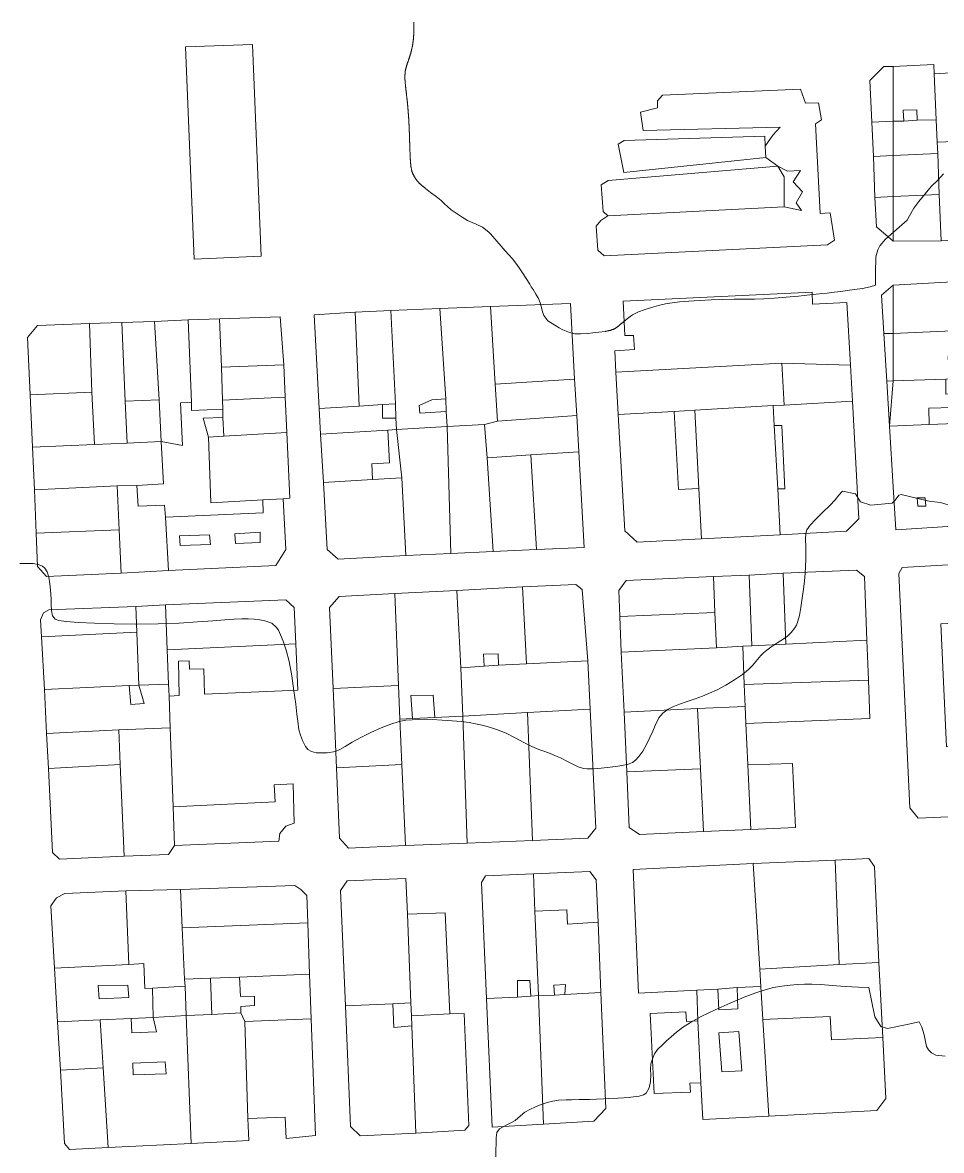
# Model space of a CAD drawing. Header units: kilometres. Extents: x 1172066 to 1174183, y 1051619 to 1053209.
# Drawn here: x 1172779.1 to 1173009.6, y 1052346.4 to 1052629.4 of the extents above; entities that cross this region are included whole.
import ezdxf

# ---------------------------------------------------------------- set-up
doc = ezdxf.new("R2010")
doc.units = ezdxf.units.KM
doc.header["$MEASUREMENT"] = 0
doc.layers.add('edificios', color=44, linetype='Continuous', lineweight=5)
doc.layers.add('terreno', color=7, linetype='Continuous')

msp = doc.modelspace()

# ---------------------------------------------------------------- linework, layer by layer
at = {"layer": 'edificios', "elevation": 50}
for points in [[(1172822.125, 1052570.00001), (1172820, 1052623.25001), (1172836.75, 1052623.875), (1172839, 1052570.75001), (1172822.125, 1052570.00001)], [(1172997.5, 1052618.375), (1173007.625, 1052618.875), (1173007.75, 1052616.50001), (1173008.25, 1052605.00001), (1173003.5, 1052604.875), (1173003.375, 1052607.50001), (1173000, 1052607.375), (1173000.125, 1052604.625), (1172997.5, 1052604.625), (1172997.5, 1052618.375)], [(1172997.5, 1052604.625), (1172992.125, 1052604.375), (1172991.625, 1052614.875), (1172995.125, 1052618.375), (1172997.5, 1052618.375), (1172997.5, 1052604.625)], [(1173007.75, 1052616.50001), (1173024.375, 1052617.50001), (1173024.875, 1052605.50001), (1173012.625, 1052605.00001), (1173012.875, 1052599.50001), (1173008.5, 1052599.375), (1173008.25, 1052605.00001), (1173007.75, 1052616.50001)], [(1172965.5, 1052595.50001), (1172965.375, 1052598.375), (1172967.25, 1052601.125), (1172969.125, 1052603.125), (1172934.75, 1052602.25001), (1172934.125, 1052606.875), (1172938.375, 1052608.00001), (1172938.375, 1052609.75001), (1172939.625, 1052611.125), (1172974.25, 1052612.625), (1172975.5, 1052609.125), (1172978.75, 1052609.25001), (1172979.5, 1052605.00001), (1172978, 1052604.00001), (1172979.125, 1052581.50001), (1172981.625, 1052581.625), (1172982.75, 1052574.75001), (1172981, 1052573.625), (1172925, 1052570.875), (1172923.375, 1052572.25001), (1172923, 1052578.25001), (1172924.125, 1052579.75001), (1172925.875, 1052580.875), (1172970.125, 1052583.125), (1172974.5, 1052582.25001), (1172973.125, 1052584.125), (1172974.75, 1052586.875), (1172972.375, 1052589.375), (1172974.25, 1052592.25001), (1172971, 1052592.125), (1172968.5, 1052593.375), (1172965.5, 1052595.50001)], [(1173003.5, 1052604.875), (1173000.125, 1052604.625), (1173000, 1052607.375), (1173003.375, 1052607.50001), (1173003.5, 1052604.875)], [(1172997.5, 1052604.625), (1172997.5, 1052596.00001), (1172992.5, 1052595.75001), (1172992.125, 1052604.375), (1172997.5, 1052604.625)], [(1173008.25, 1052605.00001), (1173008.5, 1052599.375), (1173008.625, 1052596.50001), (1172997.5, 1052596.00001), (1172997.5, 1052604.625), (1173000.125, 1052604.625), (1173003.5, 1052604.875), (1173008.25, 1052605.00001)], [(1172965.5, 1052595.50001), (1172929.875, 1052591.75001), (1172928.5, 1052598.875), (1172930, 1052599.75001), (1172965.25, 1052600.875), (1172965.375, 1052598.375), (1172965.5, 1052595.50001)], [(1173025, 1052600.875), (1173025.25, 1052596.375), (1173026.125, 1052575.625), (1173009.5, 1052574.625), (1173009, 1052586.25001), (1173008.625, 1052596.50001), (1173008.5, 1052599.375), (1173012.875, 1052599.50001), (1173025, 1052600.875)], [(1172997.5, 1052596.00001), (1172997.5, 1052585.75001), (1172992.875, 1052585.50001), (1172992.5, 1052595.75001), (1172997.5, 1052596.00001)], [(1173008.625, 1052596.50001), (1173009, 1052586.25001), (1172997.5, 1052585.75001), (1172997.5, 1052596.00001), (1173008.625, 1052596.50001)], [(1172968.5, 1052593.375), (1172970.125, 1052590.625), (1172970.125, 1052583.125), (1172925.875, 1052580.875), (1172924.75, 1052582.00001), (1172924.25, 1052588.625), (1172926, 1052589.75001), (1172968.5, 1052593.375)], [(1172968.5, 1052593.375), (1172971, 1052592.125), (1172974.25, 1052592.25001), (1172972.375, 1052589.375), (1172974.75, 1052586.875), (1172973.125, 1052584.125), (1172974.5, 1052582.25001), (1172970.125, 1052583.125), (1172970.125, 1052590.625), (1172968.5, 1052593.375)], [(1172997.5, 1052585.75001), (1172997.5, 1052574.50001), (1172993.25, 1052578.125), (1172992.875, 1052585.50001), (1172997.5, 1052585.75001)], [(1173009, 1052586.25001), (1173009.5, 1052574.625), (1172997.5, 1052574.50001), (1172997.5, 1052585.75001), (1173009, 1052586.25001)], [(1172995.125, 1052551.375), (1172994.5, 1052561.00001), (1172997.5, 1052563.50001), (1172997.5, 1052551.375), (1172995.125, 1052551.375)], [(1172997.5, 1052563.50001), (1173013.75, 1052564.375), (1173014.125, 1052552.125), (1172997.5, 1052551.375), (1172997.5, 1052563.50001)], [(1172986.75, 1052543.375), (1172969.5, 1052543.875), (1172927.875, 1052541.625), (1172927.625, 1052547.00001), (1172932.625, 1052547.375), (1172932.375, 1052550.875), (1172930.125, 1052550.875), (1172929.75, 1052559.50001), (1172977.125, 1052561.75001), (1172977.25, 1052558.75001), (1172985.875, 1052559.125), (1172986.75, 1052543.375)], [(1172863.5, 1052533.125), (1172853.5, 1052532.50001), (1172852.25, 1052556.00001), (1172862.5, 1052556.75001), (1172863.5, 1052533.125)], [(1172862.5, 1052556.75001), (1172871.5, 1052557.125), (1172872.625, 1052533.75001), (1172869.375, 1052533.50001), (1172863.5, 1052533.125), (1172862.5, 1052556.75001)], [(1172871.5, 1052557.125), (1172883.75, 1052557.625), (1172885.25, 1052535.00001), (1172881.75, 1052534.75001), (1172878.625, 1052533.25001), (1172878.75, 1052531.375), (1172885.375, 1052531.75001), (1172885.625, 1052528.00001), (1172872.875, 1052527.25001), (1172872.75, 1052530.125), (1172872.625, 1052533.75001), (1172871.5, 1052557.125)], [(1172883.75, 1052557.625), (1172896.5, 1052558.125), (1172897.625, 1052538.625), (1172898.25, 1052529.375), (1172895, 1052528.50001), (1172885.625, 1052528.00001), (1172885.375, 1052531.75001), (1172885.25, 1052535.00001), (1172883.75, 1052557.625)], [(1172896.5, 1052558.125), (1172916.5, 1052558.875), (1172917.5, 1052539.875), (1172897.625, 1052538.625), (1172896.5, 1052558.125)], [(1172796.5, 1052536.625), (1172781, 1052536.00001), (1172780.375, 1052550.375), (1172782.875, 1052553.375), (1172795.875, 1052553.875), (1172796.5, 1052536.625)], [(1172795.875, 1052553.875), (1172804, 1052554.125), (1172804.875, 1052534.375), (1172805.375, 1052523.875), (1172797.125, 1052523.50001), (1172796.5, 1052536.625), (1172795.875, 1052553.875)], [(1172804, 1052554.125), (1172812.25, 1052554.375), (1172813.375, 1052534.75001), (1172804.875, 1052534.375), (1172804, 1052554.125)], [(1172812.25, 1052554.375), (1172820.625, 1052554.75001), (1172821.5, 1052534.125), (1172818.75, 1052534.00001), (1172819.125, 1052525.00001), (1172819.25, 1052523.25001), (1172813.875, 1052524.25001), (1172813.375, 1052534.75001), (1172812.25, 1052554.375)], [(1172820.625, 1052554.75001), (1172828.5, 1052555.00001), (1172829, 1052542.875), (1172829.25, 1052534.625), (1172829.375, 1052532.375), (1172821.5, 1052532.00001), (1172821.5, 1052534.125), (1172820.625, 1052554.75001)], [(1172828.5, 1052555.00001), (1172843.75, 1052555.50001), (1172844.625, 1052543.50001), (1172829, 1052542.875), (1172828.5, 1052555.00001)], [(1172997.5, 1052551.375), (1172997.5, 1052539.50001), (1172995.875, 1052539.375), (1172995.125, 1052551.375), (1172997.5, 1052551.375)], [(1173014.125, 1052552.125), (1173014.375, 1052545.875), (1173011.25, 1052545.75001), (1173011.375, 1052543.625), (1173014.5, 1052543.75001), (1173014.625, 1052540.00001), (1173010.625, 1052539.875), (1172997.5, 1052539.50001), (1172997.5, 1052551.375), (1173014.125, 1052552.125)], [(1172844.625, 1052543.50001), (1172845, 1052535.375), (1172829.25, 1052534.625), (1172829, 1052542.875), (1172844.625, 1052543.50001)], [(1172969.5, 1052543.875), (1172970.125, 1052533.375), (1172967.375, 1052533.25001), (1172947.75, 1052532.125), (1172942.5, 1052531.75001), (1172928.5, 1052531.00001), (1172927.875, 1052541.625), (1172969.5, 1052543.875)], [(1172986.75, 1052543.375), (1172987.25, 1052534.375), (1172970.125, 1052533.375), (1172969.5, 1052543.875), (1172986.75, 1052543.375)], [(1172917.5, 1052539.875), (1172918.125, 1052530.75001), (1172898.25, 1052529.375), (1172897.625, 1052538.625), (1172917.5, 1052539.875)], [(1172997.5, 1052539.50001), (1172996.5, 1052528.125), (1172995.875, 1052539.375), (1172997.5, 1052539.50001)], [(1173010.625, 1052539.875), (1173010.625, 1052536.125), (1173016.875, 1052536.375), (1173017, 1052533.00001), (1173012.5, 1052532.75001), (1173006.375, 1052532.625), (1173006.5, 1052528.50001), (1172996.5, 1052528.125), (1172997.5, 1052539.50001), (1173010.625, 1052539.875)], [(1172796.5, 1052536.625), (1172797.125, 1052523.50001), (1172781.625, 1052522.875), (1172781, 1052536.00001), (1172796.5, 1052536.625)], [(1172813.375, 1052534.75001), (1172813.875, 1052524.25001), (1172805.375, 1052523.875), (1172804.875, 1052534.375), (1172813.375, 1052534.75001)], [(1172829.375, 1052532.375), (1172829.375, 1052530.25001), (1172824.375, 1052530.125), (1172825.75, 1052525.375), (1172826.375, 1052508.875), (1172839.375, 1052509.625), (1172839.5, 1052506.375), (1172815, 1052505.25001), (1172814.75, 1052508.25001), (1172808.125, 1052508.00001), (1172807.75, 1052513.25001), (1172814.5, 1052513.625), (1172813.875, 1052524.25001), (1172819.25, 1052523.25001), (1172819.125, 1052525.00001), (1172818.75, 1052534.00001), (1172821.5, 1052534.125), (1172821.5, 1052532.00001), (1172829.375, 1052532.375)], [(1172845, 1052535.375), (1172845.375, 1052526.50001), (1172829.625, 1052525.625), (1172829.375, 1052530.25001), (1172829.375, 1052532.375), (1172829.25, 1052534.625), (1172845, 1052535.375)], [(1172872.625, 1052533.75001), (1172872.75, 1052530.125), (1172869.375, 1052530.125), (1172869.375, 1052533.50001), (1172872.625, 1052533.75001)], [(1172885.375, 1052531.75001), (1172878.75, 1052531.375), (1172878.625, 1052533.25001), (1172881.75, 1052534.75001), (1172885.25, 1052535.00001), (1172885.375, 1052531.75001)], [(1172987.25, 1052534.375), (1172988.875, 1052504.875), (1172985.75, 1052501.75001), (1172969.125, 1052500.875), (1172968.5, 1052512.375), (1172970.25, 1052512.375), (1172969.5, 1052528.25001), (1172967.625, 1052528.25001), (1172967.375, 1052533.25001), (1172970.125, 1052533.375), (1172987.25, 1052534.375)], [(1172869.375, 1052533.50001), (1172869.375, 1052530.125), (1172872.75, 1052530.125), (1172872.875, 1052527.25001), (1172870.75, 1052527.125), (1172853.875, 1052526.125), (1172853.5, 1052532.50001), (1172863.5, 1052533.125), (1172869.375, 1052533.50001)], [(1172942.5, 1052531.75001), (1172943.625, 1052512.25001), (1172948.75, 1052512.50001), (1172949.375, 1052499.875), (1172933.25, 1052499.00001), (1172930.125, 1052501.875), (1172928.5, 1052531.00001), (1172942.5, 1052531.75001)], [(1172947.75, 1052532.125), (1172948.75, 1052512.50001), (1172943.625, 1052512.25001), (1172942.5, 1052531.75001), (1172947.75, 1052532.125)], [(1172967.375, 1052533.25001), (1172967.625, 1052528.25001), (1172968.5, 1052512.375), (1172969.125, 1052500.875), (1172949.375, 1052499.875), (1172948.75, 1052512.50001), (1172947.75, 1052532.125), (1172967.375, 1052533.25001)], [(1173013, 1052528.75001), (1173006.5, 1052528.50001), (1173006.375, 1052532.625), (1173012.5, 1052532.75001), (1173013, 1052528.75001)], [(1172829.625, 1052525.625), (1172825.75, 1052525.375), (1172824.375, 1052530.125), (1172829.375, 1052530.25001), (1172829.625, 1052525.625)], [(1172885.625, 1052528.00001), (1172886.5, 1052496.125), (1172875.25, 1052495.625), (1172874.25, 1052515.125), (1172872.875, 1052527.25001), (1172885.625, 1052528.00001)], [(1172895, 1052528.50001), (1172895.625, 1052520.125), (1172897.125, 1052496.625), (1172886.5, 1052496.125), (1172885.625, 1052528.00001), (1172895, 1052528.50001)], [(1172918.125, 1052530.75001), (1172918.625, 1052521.625), (1172906.625, 1052520.875), (1172895.625, 1052520.125), (1172895, 1052528.50001), (1172898.25, 1052529.375), (1172918.125, 1052530.75001)], [(1172967.625, 1052528.25001), (1172969.5, 1052528.25001), (1172970.25, 1052512.375), (1172968.5, 1052512.375), (1172967.625, 1052528.25001)], [(1173013, 1052528.75001), (1173013.75, 1052503.125), (1172998.125, 1052502.125), (1172997.5, 1052512.875), (1172996.5, 1052528.125), (1173006.5, 1052528.50001), (1173013, 1052528.75001)], [(1172845.375, 1052526.50001), (1172846.125, 1052510.00001), (1172844.5, 1052509.875), (1172839.375, 1052509.625), (1172826.375, 1052508.875), (1172825.75, 1052525.375), (1172829.625, 1052525.625), (1172845.375, 1052526.50001)], [(1172870.75, 1052527.125), (1172871.125, 1052518.875), (1172866.75, 1052518.625), (1172866.875, 1052514.75001), (1172854.625, 1052514.00001), (1172853.875, 1052526.125), (1172870.75, 1052527.125)], [(1172872.875, 1052527.25001), (1172874.25, 1052515.125), (1172866.875, 1052514.75001), (1172866.75, 1052518.625), (1172871.125, 1052518.875), (1172870.75, 1052527.125), (1172872.875, 1052527.25001)], [(1172813.875, 1052524.25001), (1172814.5, 1052513.625), (1172807.75, 1052513.25001), (1172802.875, 1052513.125), (1172782.125, 1052512.125), (1172781.625, 1052522.875), (1172797.125, 1052523.50001), (1172805.375, 1052523.875), (1172813.875, 1052524.25001)], [(1172906.625, 1052520.875), (1172908, 1052497.125), (1172897.125, 1052496.625), (1172895.625, 1052520.125), (1172906.625, 1052520.875)], [(1172918.625, 1052521.625), (1172920, 1052497.625), (1172908, 1052497.125), (1172906.625, 1052520.875), (1172918.625, 1052521.625)], [(1172874.25, 1052515.125), (1172875.25, 1052495.625), (1172858.25, 1052494.75001), (1172855.5, 1052497.125), (1172854.625, 1052514.00001), (1172866.875, 1052514.75001), (1172874.25, 1052515.125)], [(1172802.875, 1052513.125), (1172803.375, 1052502.125), (1172782.5, 1052501.25001), (1172782.125, 1052512.125), (1172802.875, 1052513.125)], [(1172807.75, 1052513.25001), (1172808.125, 1052508.00001), (1172814.75, 1052508.25001), (1172815, 1052505.25001), (1172815.75, 1052491.875), (1172803.875, 1052491.25001), (1172803.375, 1052502.125), (1172802.875, 1052513.125), (1172807.75, 1052513.25001)], [(1172844.5, 1052509.875), (1172845.125, 1052497.125), (1172842.625, 1052493.125), (1172815.75, 1052491.875), (1172815, 1052505.25001), (1172839.5, 1052506.375), (1172839.375, 1052509.625), (1172844.5, 1052509.875)], [(1173005.625, 1052508.00001), (1173005.5, 1052510.125), (1173003.5, 1052510.125), (1173003.625, 1052508.00001), (1173005.625, 1052508.00001)], [(1173005.625, 1052508.00001), (1173003.625, 1052508.00001), (1173003.5, 1052510.125), (1173005.5, 1052510.125), (1173005.625, 1052508.00001)], [(1172803.375, 1052502.125), (1172803.875, 1052491.25001), (1172785.125, 1052490.375), (1172782.875, 1052492.875), (1172782.5, 1052501.25001), (1172803.375, 1052502.125)], [(1172818.625, 1052498.125), (1172826.25, 1052498.375), (1172826, 1052500.875), (1172818.5, 1052500.625), (1172818.625, 1052498.125)], [(1172818.625, 1052498.125), (1172818.5, 1052500.625), (1172826, 1052500.875), (1172826.25, 1052498.375), (1172818.625, 1052498.125)], [(1172832.5, 1052498.625), (1172838.75, 1052498.875), (1172838.75, 1052501.50001), (1172832.375, 1052501.125), (1172832.5, 1052498.625)], [(1172832.5, 1052498.625), (1172832.375, 1052501.125), (1172838.75, 1052501.50001), (1172838.75, 1052498.875), (1172832.5, 1052498.625)], [(1173003.75, 1052429.75001), (1173001.625, 1052432.375), (1172998.875, 1052491.125), (1172999.75, 1052492.625), (1173031.375, 1052494.50001), (1173032.5, 1052492.75001), (1173035.125, 1052433.25001), (1173034, 1052431.125), (1173003.75, 1052429.75001)], [(1172961.375, 1052490.75001), (1172969.875, 1052491.25001), (1172970.5, 1052473.375), (1172962, 1052473.00001), (1172961.375, 1052490.75001)], [(1172969.875, 1052491.25001), (1172988.25, 1052492.00001), (1172990.25, 1052490.375), (1172990.875, 1052474.375), (1172970.5, 1052473.375), (1172969.875, 1052491.25001)], [(1172904.5, 1052487.75001), (1172917.875, 1052488.375), (1172919.5, 1052487.125), (1172920.875, 1052469.25001), (1172905.5, 1052468.50001), (1172904.5, 1052487.75001)], [(1172952.75, 1052481.375), (1172928.875, 1052480.375), (1172928.625, 1052486.875), (1172930.5, 1052489.375), (1172952.375, 1052490.375), (1172952.75, 1052481.375)], [(1172952.375, 1052490.375), (1172961.375, 1052490.75001), (1172962, 1052473.00001), (1172959.75, 1052472.875), (1172953.125, 1052472.50001), (1172952.75, 1052481.375), (1172952.375, 1052490.375)], [(1172873.375, 1052463.00001), (1172857, 1052462.25001), (1172856.125, 1052482.625), (1172858.5, 1052485.375), (1172872.5, 1052486.125), (1172873.375, 1052463.00001)], [(1172872.5, 1052486.125), (1172888, 1052486.875), (1172889, 1052467.50001), (1172889.5, 1052455.375), (1172882.5, 1052455.00001), (1172882.125, 1052460.625), (1172876.5, 1052460.50001), (1172876.875, 1052454.75001), (1172873.75, 1052454.625), (1172873.375, 1052463.00001), (1172872.5, 1052486.125)], [(1172888, 1052486.875), (1172904.5, 1052487.75001), (1172905.5, 1052468.50001), (1172898.5, 1052468.125), (1172898.375, 1052471.00001), (1172894.75, 1052470.875), (1172894.875, 1052467.875), (1172889, 1052467.50001), (1172888, 1052486.875)], [(1172807.75, 1052476.375), (1172783.875, 1052475.25001), (1172783.625, 1052479.50001), (1172784.375, 1052481.25001), (1172785.75, 1052482.00001), (1172807.5, 1052482.875), (1172807.75, 1052476.375)], [(1172807.5, 1052482.875), (1172815, 1052483.25001), (1172815.375, 1052472.00001), (1172815.75, 1052463.375), (1172808.25, 1052463.125), (1172807.75, 1052476.375), (1172807.5, 1052482.875)], [(1172815, 1052483.25001), (1172845.125, 1052484.50001), (1172847.25, 1052482.625), (1172847.625, 1052473.50001), (1172815.375, 1052472.00001), (1172815, 1052483.25001)], [(1172952.75, 1052481.375), (1172953.125, 1052472.50001), (1172929.25, 1052471.375), (1172928.875, 1052480.375), (1172952.75, 1052481.375)], [(1173010.875, 1052447.625), (1173026.125, 1052448.375), (1173024.625, 1052479.25001), (1173009.375, 1052478.50001), (1173010.875, 1052447.625)], [(1173010.875, 1052447.625), (1173009.375, 1052478.50001), (1173024.625, 1052479.25001), (1173026.125, 1052448.375), (1173010.875, 1052447.625)], [(1172807.75, 1052476.375), (1172808.25, 1052463.125), (1172805.875, 1052463.00001), (1172784.625, 1052462.00001), (1172783.875, 1052475.25001), (1172807.75, 1052476.375)], [(1172990.875, 1052474.375), (1172991.25, 1052464.375), (1172960.125, 1052463.25001), (1172959.75, 1052472.875), (1172962, 1052473.00001), (1172970.5, 1052473.375), (1172990.875, 1052474.375)], [(1172847.625, 1052473.50001), (1172848.125, 1052461.875), (1172824.75, 1052460.875), (1172824.625, 1052467.25001), (1172821, 1052467.125), (1172820.875, 1052469.25001), (1172818.25, 1052469.125), (1172818.375, 1052460.50001), (1172815.875, 1052460.375), (1172815.75, 1052463.375), (1172815.375, 1052472.00001), (1172847.625, 1052473.50001)], [(1172959.75, 1052472.875), (1172960.125, 1052463.25001), (1172960.375, 1052457.75001), (1172948.375, 1052457.25001), (1172930, 1052456.375), (1172929.25, 1052471.375), (1172953.125, 1052472.50001), (1172959.75, 1052472.875)], [(1172920.875, 1052469.25001), (1172921.5, 1052457.125), (1172905.75, 1052456.25001), (1172889.5, 1052455.375), (1172889, 1052467.50001), (1172894.875, 1052467.875), (1172898.5, 1052468.125), (1172905.5, 1052468.50001), (1172920.875, 1052469.25001)], [(1172898.5, 1052468.125), (1172894.875, 1052467.875), (1172894.75, 1052470.875), (1172898.375, 1052471.00001), (1172898.5, 1052468.125)], [(1172815.75, 1052463.375), (1172815.875, 1052460.375), (1172816.125, 1052452.375), (1172803.25, 1052451.875), (1172785.125, 1052451.00001), (1172784.625, 1052462.00001), (1172805.875, 1052463.00001), (1172806.25, 1052458.25001), (1172809.625, 1052458.50001), (1172808.25, 1052463.125), (1172815.75, 1052463.375)], [(1172808.25, 1052463.125), (1172809.625, 1052458.50001), (1172806.25, 1052458.25001), (1172805.875, 1052463.00001), (1172808.25, 1052463.125)], [(1172873.375, 1052463.00001), (1172873.75, 1052454.625), (1172874.25, 1052443.25001), (1172857.875, 1052442.375), (1172857, 1052462.25001), (1172873.375, 1052463.00001)], [(1172991.25, 1052464.375), (1172991.625, 1052454.75001), (1172960.5, 1052453.50001), (1172960.375, 1052457.75001), (1172960.125, 1052463.25001), (1172991.25, 1052464.375)], [(1172882.5, 1052455.00001), (1172876.875, 1052454.75001), (1172876.5, 1052460.50001), (1172882.125, 1052460.625), (1172882.5, 1052455.00001)], [(1172948.375, 1052457.25001), (1172949.125, 1052442.125), (1172930.625, 1052441.375), (1172930, 1052456.375), (1172948.375, 1052457.25001)], [(1172960.375, 1052457.75001), (1172960.5, 1052453.50001), (1172961, 1052443.125), (1172961.75, 1052426.875), (1172949.875, 1052426.375), (1172949.125, 1052442.125), (1172948.375, 1052457.25001), (1172960.375, 1052457.75001)], [(1172889.5, 1052455.375), (1172890.625, 1052423.50001), (1172875.125, 1052422.875), (1172874.25, 1052443.25001), (1172873.75, 1052454.625), (1172876.875, 1052454.75001), (1172882.5, 1052455.00001), (1172889.5, 1052455.375)], [(1172905.75, 1052456.25001), (1172907, 1052424.125), (1172890.625, 1052423.50001), (1172889.5, 1052455.375), (1172905.75, 1052456.25001)], [(1172921.5, 1052457.125), (1172922.875, 1052427.25001), (1172920.875, 1052424.75001), (1172907, 1052424.125), (1172905.75, 1052456.25001), (1172921.5, 1052457.125)], [(1172803.25, 1052451.875), (1172803.625, 1052443.25001), (1172785.625, 1052442.25001), (1172785.125, 1052451.00001), (1172803.25, 1052451.875)], [(1172816.125, 1052452.375), (1172816.875, 1052432.625), (1172817.25, 1052422.875), (1172815.75, 1052420.625), (1172804.625, 1052420.25001), (1172803.625, 1052443.25001), (1172803.25, 1052451.875), (1172816.125, 1052452.375)], [(1172803.625, 1052443.25001), (1172804.625, 1052420.25001), (1172788.375, 1052419.50001), (1172786.625, 1052421.125), (1172785.625, 1052442.25001), (1172803.625, 1052443.25001)], [(1172874.25, 1052443.25001), (1172875.125, 1052422.875), (1172860.875, 1052422.25001), (1172858.625, 1052424.75001), (1172857.875, 1052442.375), (1172874.25, 1052443.25001)], [(1172961, 1052443.125), (1172972.25, 1052443.50001), (1172973, 1052427.375), (1172961.75, 1052426.875), (1172961, 1052443.125)], [(1172949.125, 1052442.125), (1172949.875, 1052426.375), (1172933.875, 1052425.625), (1172931.25, 1052427.375), (1172930.625, 1052441.375), (1172949.125, 1052442.125)], [(1172816.875, 1052432.625), (1172842.5, 1052433.875), (1172842.25, 1052438.125), (1172847, 1052438.375), (1172847.25, 1052428.50001), (1172845.125, 1052427.75001), (1172843.625, 1052425.875), (1172843.375, 1052424.00001), (1172817.25, 1052422.875), (1172816.875, 1052432.625)], [(1172964, 1052391.875), (1172964.25, 1052387.50001), (1172958.375, 1052387.25001), (1172953.5, 1052386.875), (1172948.25, 1052386.625), (1172933.625, 1052385.875), (1172932.25, 1052416.875), (1172962.375, 1052418.375), (1172964, 1052391.875)], [(1172962.375, 1052418.375), (1172982.875, 1052419.25001), (1172983.875, 1052393.00001), (1172964, 1052391.875), (1172962.375, 1052418.375)], [(1172982.875, 1052419.25001), (1172991.375, 1052419.625), (1172992.75, 1052417.625), (1172993.875, 1052393.50001), (1172983.875, 1052393.00001), (1172982.875, 1052419.25001)], [(1172907.625, 1052406.375), (1172908.5, 1052385.25001), (1172906.625, 1052385.125), (1172906.375, 1052389.00001), (1172903.25, 1052389.00001), (1172903.25, 1052384.875), (1172895.5, 1052384.50001), (1172894.25, 1052413.625), (1172895.25, 1052415.25001), (1172907.25, 1052415.75001), (1172907.625, 1052406.375)], [(1172907.625, 1052406.375), (1172907.25, 1052415.75001), (1172921.375, 1052416.375), (1172923, 1052414.25001), (1172923.5, 1052403.625), (1172915.75, 1052403.125), (1172915.625, 1052406.75001), (1172907.625, 1052406.375)], [(1172818.75, 1052411.875), (1172847.375, 1052412.875), (1172848.875, 1052411.875), (1172850.375, 1052410.375), (1172850.625, 1052403.50001), (1172819.125, 1052402.25001), (1172818.75, 1052411.875)], [(1172875.625, 1052405.625), (1172876.5, 1052383.375), (1172872, 1052383.125), (1172860.125, 1052382.625), (1172858.875, 1052411.625), (1172860.5, 1052414.00001), (1172875.25, 1052414.625), (1172875.625, 1052405.625)], [(1172805.75, 1052393.00001), (1172787.125, 1052392.125), (1172786.25, 1052407.75001), (1172787.625, 1052409.75001), (1172789.75, 1052410.875), (1172805, 1052411.50001), (1172805.75, 1052393.00001)], [(1172805, 1052411.50001), (1172818.75, 1052411.875), (1172819.125, 1052402.25001), (1172819.75, 1052389.375), (1172819.875, 1052387.625), (1172811.75, 1052387.125), (1172809.75, 1052387.00001), (1172809.5, 1052393.25001), (1172805.75, 1052393.00001), (1172805, 1052411.50001)], [(1172923.5, 1052403.625), (1172924.125, 1052386.00001), (1172915.125, 1052385.50001), (1172915.25, 1052388.00001), (1172912.375, 1052387.875), (1172912.5, 1052385.375), (1172908.5, 1052385.25001), (1172907.625, 1052406.375), (1172915.625, 1052406.75001), (1172915.75, 1052403.125), (1172923.5, 1052403.625)], [(1172850.625, 1052403.50001), (1172851.125, 1052390.625), (1172833.5, 1052389.875), (1172826.25, 1052389.625), (1172819.75, 1052389.375), (1172819.125, 1052402.25001), (1172850.625, 1052403.50001)], [(1172875.625, 1052405.625), (1172885.125, 1052406.00001), (1172886.25, 1052380.625), (1172876.625, 1052380.125), (1172876.5, 1052383.375), (1172875.625, 1052405.625)], [(1172805.75, 1052393.00001), (1172809.5, 1052393.25001), (1172809.75, 1052387.00001), (1172811.75, 1052387.125), (1172811.875, 1052379.75001), (1172806.375, 1052379.50001), (1172798.625, 1052379.125), (1172787.875, 1052378.625), (1172787.125, 1052392.125), (1172805.75, 1052393.00001)], [(1172993.875, 1052393.50001), (1172994.875, 1052374.75001), (1172982, 1052374.125), (1172981.625, 1052380.00001), (1172964.75, 1052379.25001), (1172964.25, 1052387.50001), (1172964, 1052391.875), (1172983.875, 1052393.00001), (1172993.875, 1052393.50001)], [(1172826.25, 1052389.625), (1172826.625, 1052380.50001), (1172820.125, 1052380.25001), (1172819.875, 1052387.625), (1172819.75, 1052389.375), (1172826.25, 1052389.625)], [(1172833.5, 1052389.875), (1172833.75, 1052385.00001), (1172837.25, 1052385.125), (1172837.25, 1052382.75001), (1172833.875, 1052382.50001), (1172833.875, 1052380.875), (1172826.625, 1052380.50001), (1172826.25, 1052389.625), (1172833.5, 1052389.875)], [(1172851.125, 1052390.625), (1172851.5, 1052379.375), (1172834.875, 1052378.75001), (1172833.875, 1052380.875), (1172833.875, 1052382.50001), (1172837.25, 1052382.75001), (1172837.25, 1052385.125), (1172833.75, 1052385.00001), (1172833.5, 1052389.875), (1172851.125, 1052390.625)], [(1172798.375, 1052384.375), (1172805.75, 1052384.75001), (1172805.5, 1052387.875), (1172798.125, 1052387.75001), (1172798.375, 1052384.375)], [(1172798.375, 1052384.375), (1172798.125, 1052387.75001), (1172805.5, 1052387.875), (1172805.75, 1052384.75001), (1172798.375, 1052384.375)], [(1172819.875, 1052387.625), (1172820.125, 1052380.25001), (1172811.875, 1052379.75001), (1172811.75, 1052387.125), (1172819.875, 1052387.625)], [(1172906.625, 1052385.125), (1172903.25, 1052384.875), (1172903.25, 1052389.00001), (1172906.375, 1052389.00001), (1172906.625, 1052385.125)], [(1172915.125, 1052385.50001), (1172912.5, 1052385.375), (1172912.375, 1052387.875), (1172915.25, 1052388.00001), (1172915.125, 1052385.50001)], [(1172964.25, 1052387.50001), (1172964.75, 1052379.25001), (1172966.25, 1052355.00001), (1172949.75, 1052354.125), (1172949.25, 1052363.375), (1172948.5, 1052378.875), (1172948.25, 1052386.625), (1172953.5, 1052386.875), (1172953.75, 1052381.625), (1172958.5, 1052381.875), (1172958.375, 1052387.25001), (1172964.25, 1052387.50001)], [(1172958.375, 1052387.25001), (1172958.5, 1052381.875), (1172953.75, 1052381.625), (1172953.5, 1052386.875), (1172958.375, 1052387.25001)], [(1172908.5, 1052385.25001), (1172909.75, 1052353.00001), (1172896.875, 1052352.25001), (1172895.5, 1052384.50001), (1172903.25, 1052384.875), (1172906.625, 1052385.125), (1172908.5, 1052385.25001)], [(1172924.125, 1052386.00001), (1172925.375, 1052356.875), (1172922.375, 1052353.75001), (1172909.75, 1052353.00001), (1172908.5, 1052385.25001), (1172912.5, 1052385.375), (1172915.125, 1052385.50001), (1172924.125, 1052386.00001)], [(1172833.875, 1052380.875), (1172834.875, 1052378.75001), (1172835.625, 1052354.375), (1172835.875, 1052348.875), (1172821.375, 1052348.125), (1172820.125, 1052380.25001), (1172826.625, 1052380.50001), (1172833.875, 1052380.875)], [(1172872, 1052383.125), (1172872.25, 1052377.25001), (1172876.75, 1052377.625), (1172877.75, 1052350.75001), (1172863.75, 1052350.00001), (1172861.375, 1052352.375), (1172860.125, 1052382.625), (1172872, 1052383.125)], [(1172876.5, 1052383.375), (1172876.625, 1052380.125), (1172876.75, 1052377.625), (1172872.25, 1052377.25001), (1172872, 1052383.125), (1172876.5, 1052383.375)], [(1172949.25, 1052363.375), (1172946.5, 1052363.25001), (1172946.625, 1052361.00001), (1172937.5, 1052360.625), (1172936.5, 1052380.75001), (1172945.5, 1052381.125), (1172945.625, 1052378.75001), (1172948.5, 1052378.875), (1172949.25, 1052363.375)], [(1172798.625, 1052379.125), (1172799.375, 1052367.125), (1172788.625, 1052366.50001), (1172787.875, 1052378.625), (1172798.625, 1052379.125)], [(1172820.125, 1052380.25001), (1172821.375, 1052348.125), (1172800.625, 1052347.125), (1172799.375, 1052367.125), (1172798.625, 1052379.125), (1172806.375, 1052379.50001), (1172806.5, 1052375.875), (1172812.75, 1052376.125), (1172811.875, 1052379.75001), (1172820.125, 1052380.25001)], [(1172811.875, 1052379.75001), (1172812.75, 1052376.125), (1172806.5, 1052375.875), (1172806.375, 1052379.50001), (1172811.875, 1052379.75001)], [(1172851.5, 1052379.375), (1172852.625, 1052350.125), (1172845.25, 1052349.375), (1172845, 1052354.75001), (1172835.625, 1052354.375), (1172834.875, 1052378.75001), (1172851.5, 1052379.375)], [(1172886.25, 1052380.625), (1172889.875, 1052380.75001), (1172891, 1052352.625), (1172890, 1052351.50001), (1172877.75, 1052350.75001), (1172876.75, 1052377.625), (1172876.625, 1052380.125), (1172886.25, 1052380.625)], [(1172994.875, 1052374.75001), (1172995.625, 1052359.375), (1172993.375, 1052356.375), (1172966.25, 1052355.00001), (1172964.75, 1052379.25001), (1172981.625, 1052380.00001), (1172982, 1052374.125), (1172994.875, 1052374.75001)], [(1172954.5, 1052366.125), (1172959.5, 1052366.375), (1172958.75, 1052376.25001), (1172953.75, 1052375.875), (1172954.5, 1052366.125)], [(1172954.5, 1052366.125), (1172953.75, 1052375.875), (1172958.75, 1052376.25001), (1172959.5, 1052366.375), (1172954.5, 1052366.125)], [(1172799.375, 1052367.125), (1172800.625, 1052347.125), (1172790.875, 1052346.625), (1172789.625, 1052348.125), (1172788.625, 1052366.50001), (1172799.375, 1052367.125)], [(1172806.875, 1052365.375), (1172815.125, 1052365.625), (1172814.875, 1052368.625), (1172806.75, 1052368.25001), (1172806.875, 1052365.375)], [(1172806.875, 1052365.375), (1172806.75, 1052368.25001), (1172814.875, 1052368.625), (1172815.125, 1052365.625), (1172806.875, 1052365.375)]]:
    msp.add_lwpolyline(points, dxfattribs=at)
at = {"layer": 'terreno', "lineweight": 0, "ltscale": 2090}
for points, elevation in [([(1173010.0769, 1052591.44385), (1173008.6412, 1052589.84809), (1173006.98765, 1052588.21533), (1173005.49802, 1052586.38632), (1173003.89168, 1052584.49576), (1173002.6335, 1052582.78581), (1173001.55342, 1052580.84569), (1173000.97742, 1052579.75795), (1172995.55557, 1052575.05027), (1172994.11596, 1052573.31454), (1172993.5892, 1052572.35925), (1172993.07503, 1052570.55662), (1172992.98705, 1052566.52554), (1172993.00333, 1052563.46495), (1172991.70717, 1052563.05194), (1172989.75976, 1052562.68189), (1172987.76695, 1052562.39465), (1172985.95998, 1052562.14527), (1172984.29493, 1052561.91753), (1172982.65981, 1052561.70395), (1172980.93168, 1052561.49394), (1172978.95457, 1052561.27277), (1172976.56457, 1052561.02169), (1172973.68672, 1052560.73534), (1172970.58683, 1052560.44996), (1172967.62372, 1052560.21624), (1172965.04723, 1052560.0693), (1172962.68843, 1052559.99337), (1172960.27643, 1052559.9592), (1172957.60337, 1052559.93683), (1172954.73235, 1052559.89953), (1172951.79453, 1052559.81992), (1172948.91999, 1052559.6776), (1172946.2467, 1052559.48921), (1172943.91353, 1052559.27839), (1172941.99743, 1052559.05351), (1172940.32162, 1052558.77473), (1172938.64832, 1052558.38495), (1172936.82364, 1052557.85846), (1172935.04422, 1052557.27719), (1172933.59354, 1052556.75444), (1172932.10866, 1052556.06152), (1172931.17187, 1052555.35414), (1172930.337, 1052554.69606), (1172930.25846, 1052554.63414), (1172930.17992, 1052554.57223), (1172930.10139, 1052554.51032), (1172930.06302, 1052554.47973), (1172930.02336, 1052554.44776), (1172929.94551, 1052554.385), (1172929.86765, 1052554.32223), (1172929.7898, 1052554.25947), (1172929.71195, 1052554.1967), (1172929.63409, 1052554.13394), (1172929.55624, 1052554.07116), (1172929.47837, 1052554.00839), (1172929.40052, 1052553.94563), (1172929.32267, 1052553.88286), (1172929.24481, 1052553.8201), (1172929.16696, 1052553.75733), (1172929.11175, 1052553.71199), (1172929.09009, 1052553.69338), (1172929.01426, 1052553.6282), (1172928.93841, 1052553.563), (1172928.86256, 1052553.49782), (1172928.78673, 1052553.43264), (1172928.71088, 1052553.36745), (1172928.63503, 1052553.30227), (1172928.5592, 1052553.23709), (1172928.48335, 1052553.17191), (1172928.4075, 1052553.10671), (1172928.33167, 1052553.04153), (1172928.25582, 1052552.97635), (1172928.18695, 1052552.91715), (1172928.09458, 1052552.85874), (1172928.01006, 1052552.80528), (1172927.92555, 1052552.75183), (1172927.84103, 1052552.69838), (1172927.75649, 1052552.64492), (1172927.67198, 1052552.59147), (1172927.58746, 1052552.53802), (1172927.53948, 1052552.51373), (1172927.4965, 1052552.49742), (1172927.40299, 1052552.46194), (1172927.3095, 1052552.42647), (1172927.21601, 1052552.39099), (1172927.1225, 1052552.35551), (1172927.02901, 1052552.32003), (1172926.9355, 1052552.28455), (1172926.84201, 1052552.24907), (1172926.74851, 1052552.2136), (1172926.655, 1052552.1781), (1172926.58441, 1052552.15466), (1172926.5595, 1052552.14958), (1172926.46152, 1052552.12958), (1172926.36354, 1052552.10957), (1172926.26556, 1052552.08956), (1172926.16758, 1052552.06955), (1172926.06959, 1052552.04954), (1172925.97161, 1052552.02953), (1172925.87363, 1052552.00952), (1172925.77565, 1052551.98951), (1172925.67767, 1052551.96951), (1172925.57968, 1052551.9495), (1172925.48169, 1052551.92949), (1172925.3837, 1052551.90948), (1172925.28572, 1052551.88947), (1172925.23657, 1052551.87943), (1172923.6824, 1052551.67923), (1172922.17502, 1052551.52423), (1172920.91352, 1052551.39739), (1172919.03611, 1052551.24568), (1172917.61977, 1052551.29712), (1172916.27832, 1052551.59493), (1172914.65507, 1052552.27247), (1172913.65652, 1052552.80788), (1172912.61665, 1052553.41409), (1172910.86831, 1052554.54308), (1172909.82426, 1052555.83433), (1172909.52376, 1052556.801), (1172909.26857, 1052557.92089), (1172908.95125, 1052559.06449), (1172908.48624, 1052560.1394), (1172907.87423, 1052561.21264), (1172907.13973, 1052562.39133), (1172906.70947, 1052563.09037), (1172906.30842, 1052563.74256), (1172905.4237, 1052565.18055), (1172904.53416, 1052566.58153), (1172903.67424, 1052567.84662), (1172902.82989, 1052568.99079), (1172901.97391, 1052570.0549), (1172901.08309, 1052571.08284), (1172900.14517, 1052572.13156), (1172899.14988, 1052573.26203), (1172898.10308, 1052574.49925), (1172897.05834, 1052575.7225), (1172896.45832, 1052576.36877), (1172896.08243, 1052576.77304), (1172894.43934, 1052578.06452), (1172892.85492, 1052578.77923), (1172891.90703, 1052579.17487), (1172890.74231, 1052579.74552), (1172889.33044, 1052580.56202), (1172887.86696, 1052581.50932), (1172886.60564, 1052582.42554), (1172885.70601, 1052583.19841), (1172884.96261, 1052583.92002), (1172884.07781, 1052584.72798), (1172882.85217, 1052585.71337), (1172881.46822, 1052586.76303), (1172880.20472, 1052587.71523), (1172880.12796, 1052587.77931), (1172880.05118, 1052587.84339), (1172879.9744, 1052587.90748), (1172879.89763, 1052587.97156), (1172879.82085, 1052588.03564), (1172879.74407, 1052588.09973), (1172879.66729, 1052588.16381), (1172879.59052, 1052588.22789), (1172879.51374, 1052588.29198), (1172879.43696, 1052588.35604), (1172879.36018, 1052588.42013), (1172879.28342, 1052588.48421), (1172879.20664, 1052588.54829), (1172879.12986, 1052588.61238), (1172879.05309, 1052588.67646), (1172878.97631, 1052588.74054), (1172878.89953, 1052588.80463), (1172878.82275, 1052588.86871), (1172878.74598, 1052588.93279), (1172878.6692, 1052588.99686), (1172878.59757, 1052589.06666), (1172878.5342, 1052589.14402), (1172878.47081, 1052589.22137), (1172878.40744, 1052589.29872), (1172878.34405, 1052589.37607), (1172878.28066, 1052589.45343), (1172878.21729, 1052589.53079), (1172878.1539, 1052589.60815), (1172878.09051, 1052589.6855), (1172878.02714, 1052589.76285), (1172877.96375, 1052589.8402), (1172877.90037, 1052589.91756), (1172877.83699, 1052589.99492), (1172877.7736, 1052590.07227), (1172877.71091, 1052590.15018), (1172877.66236, 1052590.23761), (1172877.61381, 1052590.32505), (1172877.56526, 1052590.41248), (1172877.51672, 1052590.4999), (1172877.46816, 1052590.58733), (1172877.41962, 1052590.67476), (1172877.37106, 1052590.76219), (1172877.32252, 1052590.84962), (1172877.27397, 1052590.93706), (1172877.22541, 1052591.02449), (1172877.17687, 1052591.11192), (1172877.12831, 1052591.19934), (1172877.07977, 1052591.28677), (1172877.03122, 1052591.3742), (1172876.99016, 1052591.46539), (1172876.95488, 1052591.55897), (1172876.91961, 1052591.65254), (1172876.88432, 1052591.74612), (1172876.84904, 1052591.8397), (1172876.81377, 1052591.93327), (1172876.77848, 1052592.02685), (1172876.7432, 1052592.12041), (1172876.72065, 1052592.21785), (1172876.70141, 1052592.31599), (1172876.68217, 1052592.41412), (1172876.66293, 1052592.51225), (1172876.64367, 1052592.6104), (1172876.62443, 1052592.70853), (1172876.60519, 1052592.80668), (1172876.58595, 1052592.90481), (1172876.56671, 1052593.00294), (1172876.54746, 1052593.10108), (1172876.52822, 1052593.19921), (1172876.51279, 1052593.29803), (1172876.5043, 1052593.39766), (1172876.49584, 1052593.49731), (1172876.48735, 1052593.59696), (1172876.47889, 1052593.69661), (1172876.47041, 1052593.79626), (1172876.46192, 1052593.89589), (1172876.45346, 1052593.99554), (1172876.44498, 1052594.09519), (1172876.43651, 1052594.19483), (1172876.42803, 1052594.29448), (1172876.41954, 1052594.39413), (1172876.41108, 1052594.49376), (1172876.4026, 1052594.59341), (1172876.39413, 1052594.69306), (1172876.38565, 1052594.79271), (1172876.37716, 1052594.89236), (1172876.3687, 1052594.992), (1172876.36022, 1052595.09164), (1172876.35297, 1052595.19138), (1172876.34913, 1052595.29132), (1172876.34532, 1052595.39126), (1172876.34148, 1052595.49119), (1172876.33765, 1052595.59112), (1172876.33381, 1052595.69105), (1172876.32998, 1052595.79098), (1172876.32615, 1052595.89091), (1172876.32233, 1052595.99084), (1172876.31849, 1052596.09077), (1172876.31466, 1052596.1907), (1172876.31083, 1052596.29064), (1172876.30699, 1052596.39057), (1172876.30316, 1052596.4905), (1172876.29934, 1052596.59043), (1172876.29551, 1052596.69036), (1172876.29167, 1052596.79029), (1172876.28784, 1052596.89022), (1172876.28401, 1052596.99015), (1172876.28019, 1052597.0901), (1172876.27635, 1052597.19003), (1172876.27252, 1052597.28996), (1172876.26869, 1052597.38989), (1172876.26485, 1052597.48982), (1172876.26102, 1052597.58976), (1172876.2572, 1052597.68969), (1172876.25337, 1052597.78962), (1172876.24953, 1052597.88955), (1172876.2457, 1052597.98948), (1172876.242, 1052598.08941), (1172876.23896, 1052598.18938), (1172876.23591, 1052598.28934), (1172876.23286, 1052598.38929), (1172876.22981, 1052598.48925), (1172876.22677, 1052598.58922), (1172876.22373, 1052598.68917), (1172876.22068, 1052598.78913), (1172876.21763, 1052598.88909), (1172876.21458, 1052598.98904), (1172876.21155, 1052599.08901), (1172876.2085, 1052599.18897), (1172876.20545, 1052599.28892), (1172876.2024, 1052599.38888), (1172876.19935, 1052599.48885), (1172876.19632, 1052599.5888), (1172876.19327, 1052599.68876), (1172876.19022, 1052599.78872), (1172876.18717, 1052599.88867), (1172876.18414, 1052599.98864), (1172876.18109, 1052600.0886), (1172876.17804, 1052600.18855), (1172876.17499, 1052600.28851), (1172876.17194, 1052600.38848), (1172876.1689, 1052600.48843), (1172876.16585, 1052600.58839), (1172876.16281, 1052600.68836), (1172876.15976, 1052600.78831), (1172876.15672, 1052600.88827), (1172876.15367, 1052600.98823), (1172876.15062, 1052601.08818), (1172876.14757, 1052601.18815), (1172876.14453, 1052601.28811), (1172876.14149, 1052601.38806), (1172876.13844, 1052601.48802), (1172876.13539, 1052601.58799), (1172876.13104, 1052601.68789), (1172876.12659, 1052601.7878), (1172876.12215, 1052601.8877), (1172876.1177, 1052601.98761), (1172876.11326, 1052602.08751), (1172876.10882, 1052602.18743), (1172876.10436, 1052602.28733), (1172876.09991, 1052602.38724), (1172876.09547, 1052602.48714), (1172876.09103, 1052602.58705), (1172876.08658, 1052602.68695), (1172876.08214, 1052602.78687), (1172876.0777, 1052602.88676), (1172876.07325, 1052602.98668), (1172876.06881, 1052603.08658), (1172876.06436, 1052603.18649), (1172876.05991, 1052603.28639), (1172876.05546, 1052603.3863), (1172876.05102, 1052603.4862), (1172876.04658, 1052603.58612), (1172876.04213, 1052603.68602), (1172876.03769, 1052603.78593), (1172876.03324, 1052603.88583), (1172876.0288, 1052603.98574), (1172876.02436, 1052604.08564), (1172876.0199, 1052604.18556), (1172876.01545, 1052604.28546), (1172876.01101, 1052604.38537), (1172876.00657, 1052604.48527), (1172876.00212, 1052604.58518), (1172875.99768, 1052604.68508), (1172875.99324, 1052604.785), (1172875.98879, 1052604.8849), (1172875.98435, 1052604.98481), (1172875.9799, 1052605.08471), (1172875.97536, 1052605.18462), (1172875.9676, 1052605.28432), (1172875.95986, 1052605.38403), (1172875.95211, 1052605.48374), (1172875.94437, 1052605.58343), (1172875.93661, 1052605.68314), (1172875.92887, 1052605.78285), (1172875.92111, 1052605.88255), (1172875.91336, 1052605.98225), (1172875.90562, 1052606.08196), (1172875.89786, 1052606.18166), (1172875.89012, 1052606.28137), (1172875.88236, 1052606.38108), (1172875.87462, 1052606.48077), (1172875.86687, 1052606.58048), (1172875.85913, 1052606.68019), (1172875.85137, 1052606.77989), (1172875.84362, 1052606.8796), (1172875.83587, 1052606.97931), (1172875.82812, 1052607.079), (1172875.82038, 1052607.17871), (1172875.81262, 1052607.27841), (1172875.80488, 1052607.37812), (1172875.79713, 1052607.47783), (1172875.78938, 1052607.57754), (1172875.78163, 1052607.67723), (1172875.77387, 1052607.77694), (1172875.76613, 1052607.87664), (1172875.75838, 1052607.97634), (1172875.75064, 1052608.07605), (1172875.74288, 1052608.17575), (1172875.73514, 1052608.27546), (1172875.72722, 1052608.37515), (1172875.71659, 1052608.47459), (1172875.70595, 1052608.57402), (1172875.69532, 1052608.67347), (1172875.68469, 1052608.77291), (1172875.67404, 1052608.87234), (1172875.66341, 1052608.97178), (1172875.65276, 1052609.07123), (1172875.64213, 1052609.17066), (1172875.63149, 1052609.27009), (1172875.62085, 1052609.36953), (1172875.61021, 1052609.46896), (1172875.59958, 1052609.56841), (1172875.58893, 1052609.66785), (1172875.5783, 1052609.76728), (1172875.56765, 1052609.86672), (1172875.55702, 1052609.96617), (1172875.54638, 1052610.0656), (1172875.53575, 1052610.16504), (1172875.5251, 1052610.26447), (1172875.51447, 1052610.36391), (1172875.50382, 1052610.46335), (1172875.49319, 1052610.56279), (1172875.48255, 1052610.66222), (1172875.47192, 1052610.76166), (1172875.46127, 1052610.86111), (1172875.45064, 1052610.96054), (1172875.43947, 1052611.05992), (1172875.42762, 1052611.15921), (1172875.41575, 1052611.25851), (1172875.4039, 1052611.35783), (1172875.39204, 1052611.45712), (1172875.38017, 1052611.55642), (1172875.36832, 1052611.65572), (1172875.35646, 1052611.75502), (1172875.34459, 1052611.85432), (1172875.33274, 1052611.95362), (1172875.32087, 1052612.05291), (1172875.30901, 1052612.15221), (1172875.29716, 1052612.25151), (1172875.28529, 1052612.35081), (1172875.27343, 1052612.45011), (1172875.26157, 1052612.54942), (1172875.24971, 1052612.64872), (1172875.23786, 1052612.74802), (1172875.22599, 1052612.84731), (1172875.21413, 1052612.94661), (1172875.20228, 1052613.04591), (1172875.19313, 1052613.1455), (1172875.18461, 1052613.24515), (1172875.17612, 1052613.34478), (1172875.16761, 1052613.44443), (1172875.1591, 1052613.54408), (1172875.15059, 1052613.64371), (1172875.14209, 1052613.74336), (1172875.13358, 1052613.843), (1172875.12507, 1052613.94264), (1172875.11656, 1052614.04229), (1172875.10806, 1052614.14193), (1172875.09955, 1052614.24157), (1172875.09104, 1052614.34122), (1172875.08253, 1052614.44086), (1172875.07403, 1052614.5405), (1172875.06552, 1052614.64014), (1172875.05701, 1052614.73978), (1172875.04851, 1052614.83943), (1172875.04, 1052614.93907), (1172875.03149, 1052615.03871), (1172875.02298, 1052615.13836), (1172875.01449, 1052615.238), (1172875.00597, 1052615.33764), (1172874.99746, 1052615.43728), (1172874.99632, 1052615.53729), (1172875.00065, 1052615.6372), (1172875.00498, 1052615.73711), (1172875.00931, 1052615.83702), (1172875.01365, 1052615.93693), (1172875.01799, 1052616.03684), (1172875.02232, 1052616.13675), (1172875.02666, 1052616.23666), (1172875.03099, 1052616.33657), (1172875.03532, 1052616.43648), (1172875.03965, 1052616.53639), (1172875.04399, 1052616.63631), (1172875.04832, 1052616.73622), (1172875.05266, 1052616.83613), (1172875.05966, 1052616.93589), (1172875.07802, 1052617.0342), (1172875.09639, 1052617.1325), (1172875.11475, 1052617.23081), (1172875.13311, 1052617.32911), (1172875.15149, 1052617.42742), (1172875.16985, 1052617.52572), (1172875.18822, 1052617.62403), (1172875.20815, 1052617.72202), (1172875.23591, 1052617.8181), (1172875.26365, 1052617.91418), (1172875.2914, 1052618.01026), (1172875.31915, 1052618.10633), (1172875.3469, 1052618.20241), (1172875.37464, 1052618.29849), (1172875.40239, 1052618.39458), (1172875.43014, 1052618.49066), (1172875.45788, 1052618.58672), (1172875.48564, 1052618.68281), (1172875.51673, 1052618.77786), (1172875.54923, 1052618.87244), (1172875.58173, 1052618.96701), (1172875.61421, 1052619.06159), (1172875.64671, 1052619.15617), (1172875.67921, 1052619.25075), (1172875.71171, 1052619.34533), (1172875.7442, 1052619.4399), (1172875.7767, 1052619.53448), (1172875.8092, 1052619.62906), (1172875.8417, 1052619.72364), (1172875.87419, 1052619.81822), (1172875.90669, 1052619.9128), (1172875.93919, 1052620.00737), (1172875.97013, 1052620.10247), (1172876.00061, 1052620.19772), (1172876.03107, 1052620.29297), (1172876.06155, 1052620.38822), (1172876.09203, 1052620.48347), (1172876.12249, 1052620.57873), (1172876.15297, 1052620.67396), (1172876.18343, 1052620.76921), (1172876.21391, 1052620.86447), (1172876.24439, 1052620.95972), (1172876.27485, 1052621.05497), (1172876.30533, 1052621.15022), (1172876.33579, 1052621.24547), (1172876.36627, 1052621.34071), (1172876.39675, 1052621.43596), (1172876.42721, 1052621.53121), (1172876.45769, 1052621.62647), (1172876.48197, 1052621.72348), (1172876.50538, 1052621.82071), (1172876.52878, 1052621.91794), (1172876.55219, 1052622.01516), (1172876.5756, 1052622.11239), (1172876.59901, 1052622.20961), (1172876.62241, 1052622.30685), (1172876.64582, 1052622.40407), (1172876.66923, 1052622.5013), (1172876.69264, 1052622.59852), (1172876.71604, 1052622.69576), (1172876.73945, 1052622.79298), (1172876.76286, 1052622.89021), (1172876.78626, 1052622.98743), (1172876.80967, 1052623.08466), (1172876.83309, 1052623.18189), (1172876.8565, 1052623.27912), (1172876.87991, 1052623.37634), (1172876.90332, 1052623.47357), (1172876.91759, 1052623.57255), (1172876.93075, 1052623.67169), (1172876.9439, 1052623.77083), (1172876.95706, 1052623.86996), (1172876.9702, 1052623.9691), (1172876.98335, 1052624.06824), (1172876.99651, 1052624.16738), (1172877.00966, 1052624.26652), (1172877.0228, 1052624.36564), (1172877.03596, 1052624.46478), (1172877.04911, 1052624.56392), (1172877.06225, 1052624.66305), (1172877.07541, 1052624.76219), (1172877.08856, 1052624.86133), (1172877.10172, 1052624.96047), (1172877.11486, 1052625.05961), (1172877.12801, 1052625.15874), (1172877.14117, 1052625.25788), (1172877.15431, 1052625.35702), (1172877.16746, 1052625.45616), (1172877.17742, 1052625.55566), (1172877.18235, 1052625.65554), (1172877.18728, 1052625.75543), (1172877.19221, 1052625.85531), (1172877.19715, 1052625.9552), (1172877.20208, 1052626.05508), (1172877.207, 1052626.15497), (1172877.21195, 1052626.25485), (1172877.21687, 1052626.35474), (1172877.2218, 1052626.45462), (1172877.22673, 1052626.5545), (1172877.23167, 1052626.65437), (1172877.2366, 1052626.75426), (1172877.24153, 1052626.85414), (1172877.24646, 1052626.95403), (1172877.2514, 1052627.05391), (1172877.25633, 1052627.1538), (1172877.26125, 1052627.25368), (1172877.26618, 1052627.35357), (1172877.27112, 1052627.45345), (1172877.27605, 1052627.55334), (1172877.28098, 1052627.65322), (1172877.28198, 1052627.75322), (1172877.2813, 1052627.85322), (1172877.28062, 1052627.95322), (1172877.27993, 1052628.05323), (1172877.27925, 1052628.15323), (1172877.27856, 1052628.25324), (1172877.27787, 1052628.35324), (1172877.27719, 1052628.45324), (1172877.27651, 1052628.55325), (1172877.27581, 1052628.65325), (1172877.27513, 1052628.75324), (1172877.27445, 1052628.85324), (1172877.27375, 1052628.95325), (1172877.27307, 1052629.05325), (1172877.27239, 1052629.15326), (1172877.2717, 1052629.25326), (1172877.27101, 1052629.35326), (1172877.27033, 1052629.45327)], 10), ([(1173011.46919, 1052508.25085), (1173009.35995, 1052508.92012), (1173007.08034, 1052509.23759), (1173006.05873, 1052509.35386), (1172999.44802, 1052510.92636), (1172998.8533, 1052510.78947), (1172997.92386, 1052509.5369), (1172997.18074, 1052508.79473), (1172991.82966, 1052508.31107), (1172989.29975, 1052509.11125), (1172987.98146, 1052511.09929), (1172984.73204, 1052511.79229), (1172984.65536, 1052511.72492), (1172983.8695, 1052510.81823), (1172982.87985, 1052509.64857), (1172981.55642, 1052508.20935), (1172979.85909, 1052506.53139), (1172978.09495, 1052504.8071), (1172976.65999, 1052503.26836), (1172975.84739, 1052502.08851), (1172975.53051, 1052501.19599), (1172975.4902, 1052499.74972), (1172975.55112, 1052497.82387), (1172975.56685, 1052496.36885), (1172975.55475, 1052494.66468), (1172975.50003, 1052492.87331), (1172975.3892, 1052491.10768), (1172975.21568, 1052489.27376), (1172974.97513, 1052487.22852), (1172974.66584, 1052484.91093), (1172974.31261, 1052482.58014), (1172973.94586, 1052480.57731), (1172973.58644, 1052479.15056), (1172973.21986, 1052478.18881), (1172972.82309, 1052477.48891), (1172971.90739, 1052476.3306), (1172970.92754, 1052475.41801), (1172969.87, 1052474.65606), (1172968.54879, 1052473.81989), (1172966.77417, 1052472.63259), (1172965.80241, 1052471.91905), (1172964.93263, 1052471.21098), (1172964.24664, 1052470.55076), (1172963.02831, 1052469.09302), (1172962.2377, 1052468.1353), (1172961.15782, 1052467.01222), (1172959.66453, 1052465.75924), (1172957.70459, 1052464.42308), (1172955.49448, 1052463.11775), (1172953.32364, 1052461.97264), (1172951.39967, 1052461.07767), (1172949.61889, 1052460.35637), (1172947.79583, 1052459.69589), (1172945.81988, 1052459.0077), (1172943.87697, 1052458.31467), (1172942.22485, 1052457.66997), (1172941.05136, 1052457.1085), (1172939.68987, 1052456.11714), (1172938.72317, 1052454.95559), (1172937.7473, 1052452.97094), (1172937.16471, 1052451.58116), (1172936.45405, 1052449.98476), (1172935.58798, 1052448.25963), (1172934.63961, 1052446.59714), (1172933.70392, 1052445.22072), (1172932.85717, 1052444.29073), (1172932.09972, 1052443.72919), (1172930.85306, 1052443.22617), (1172930.71822, 1052443.17176), (1172928.44091, 1052442.7722), (1172926.45599, 1052442.50999), (1172925.7363, 1052442.42893), (1172924.21502, 1052442.2576), (1172922.18963, 1052442.09822), (1172920.74154, 1052442.09551), (1172919.77091, 1052442.22003), (1172918.44179, 1052442.6599), (1172917.26415, 1052443.21349), (1172915.96089, 1052443.9005), (1172914.02233, 1052444.85758), (1172912.78067, 1052445.41287), (1172911.45012, 1052445.94774), (1172910.07676, 1052446.43742), (1172908.58511, 1052446.98856), (1172906.86452, 1052447.73863), (1172904.85162, 1052448.77138), (1172902.64806, 1052449.94126), (1172900.40079, 1052451.04792), (1172898.23656, 1052451.93096), (1172896.21935, 1052452.59666), (1172894.39195, 1052453.08924), (1172892.75116, 1052453.45566), (1172891.09575, 1052453.73402), (1172889.17856, 1052453.96616), (1172886.84541, 1052454.18138), (1172884.33141, 1052454.36475), (1172881.96764, 1052454.49482), (1172880.00025, 1052454.5517), (1172878.34322, 1052454.53803), (1172876.82447, 1052454.45901), (1172875.27911, 1052454.30183), (1172873.5545, 1052453.97583), (1172871.50317, 1052453.3713), (1172869.05241, 1052452.42089), (1172866.42573, 1052451.23666), (1172863.92141, 1052449.97499), (1172861.7818, 1052448.77999), (1172860.03645, 1052447.74986), (1172858.65495, 1052446.9754), (1172857.58003, 1052446.51239), (1172855.53945, 1052446.17794), (1172854.20461, 1052446.12275), (1172852.78726, 1052446.18119), (1172851.54793, 1052446.45147), (1172850.67835, 1052446.99448), (1172850.10896, 1052447.7209), (1172849.3559, 1052449.2355), (1172848.79471, 1052450.56299), (1172848.44528, 1052451.94746), (1172848.15029, 1052454.09923), (1172847.94119, 1052455.84938), (1172847.63257, 1052458.35311), (1172847.19101, 1052461.70928), (1172846.6296, 1052465.46292), (1172845.97107, 1052469.02311), (1172845.24665, 1052471.91294), (1172844.51539, 1052474.1177), (1172843.84184, 1052475.73868), (1172843.27053, 1052476.8791), (1172842.75587, 1052477.66177), (1172841.62926, 1052478.64261), (1172839.9023, 1052479.25866), (1172838.6582, 1052479.47991), (1172837.21634, 1052479.64325), (1172835.67579, 1052479.74212), (1172834.07856, 1052479.76973), (1172832.23072, 1052479.71018), (1172829.88431, 1052479.5513), (1172826.82731, 1052479.29213), (1172823.01146, 1052478.98946), (1172818.42544, 1052478.7152), (1172813.13797, 1052478.52871), (1172807.52896, 1052478.44973), (1172802.05745, 1052478.4884), (1172797.14242, 1052478.64166), (1172793.05611, 1052478.86877), (1172790.03175, 1052479.12077), (1172788.2005, 1052479.36531), (1172787.27415, 1052479.64605), (1172786.6259, 1052480.55309), (1172786.39576, 1052481.87812), (1172786.30222, 1052483.28777), (1172786.25527, 1052484.78866), (1172786.11827, 1052486.94815), (1172785.94697, 1052488.52246), (1172785.67425, 1052490.18431), (1172785.2727, 1052491.59253), (1172784.73649, 1052492.49611), (1172784.13518, 1052492.98736), (1172783.05008, 1052493.42636), (1172781.81513, 1052493.61466), (1172779.69599, 1052493.61484), (1172778.45687, 1052493.62411)], 20), ([(1173010.49489, 1052370.05128), (1173008.17774, 1052370.26458), (1173007.07378, 1052370.8905), (1173006.32931, 1052371.62811), (1173005.80331, 1052372.48473), (1173005.22705, 1052375.34124), (1173004.61487, 1052377.31654), (1173003.94359, 1052378.66352), (1173000.51622, 1052377.86917), (1172996.07485, 1052377.00997), (1172994.40464, 1052377.43729), (1172992.86062, 1052379.88376), (1172991.36003, 1052387.24784), (1172988.72361, 1052387.30363), (1172985.39142, 1052387.51122), (1172982.15996, 1052387.78328), (1172979.3287, 1052388.01619), (1172977.09804, 1052388.12588), (1172975.25996, 1052388.11737), (1172973.5063, 1052388.01924), (1172971.59195, 1052387.85137), (1172969.543, 1052387.59388), (1172967.45059, 1052387.22216), (1172965.34289, 1052386.69637), (1172962.99328, 1052385.93145), (1172960.11619, 1052384.83106), (1172956.5658, 1052383.35153), (1172952.77738, 1052381.66288), (1172949.32789, 1052379.9898), (1172946.65758, 1052378.50836), (1172944.66449, 1052377.20303), (1172943.1049, 1052376.01074), (1172941.78003, 1052374.88554), (1172940.6497, 1052373.86024), (1172939.71668, 1052372.98687), (1172938.39646, 1052371.72068), (1172937.58656, 1052370.60685), (1172937.06324, 1052369.37336), (1172936.71006, 1052368.11063), (1172936.5972, 1052366.78002), (1172936.65805, 1052365.30321), (1172936.64268, 1052363.65504), (1172936.3031, 1052362.04635), (1172935.514, 1052360.76162), (1172934.884, 1052360.31868), (1172933.73947, 1052359.98735), (1172931.68054, 1052359.72681), (1172931.23963, 1052359.69604), (1172928.50235, 1052359.50508), (1172926.12073, 1052359.38831), (1172924.78596, 1052359.32287), (1172921.30833, 1052359.19377), (1172918.6755, 1052359.12158), (1172916.81154, 1052359.08794), (1172915.46855, 1052359.06473), (1172913.56887, 1052358.96993), (1172912.09677, 1052358.7541), (1172910.66535, 1052358.39246), (1172909.19252, 1052357.90361), (1172907.74513, 1052357.31986), (1172906.36398, 1052356.68643), (1172905.07105, 1052356.0024), (1172903.99429, 1052355.07436), (1172902.65161, 1052353.90206), (1172901.59233, 1052353.30113), (1172900.42689, 1052352.73069), (1172898.69617, 1052351.78262), (1172898.05844, 1052350.85062), (1172897.8987, 1052349.49879), (1172897.87544, 1052348.04258), (1172897.84143, 1052346.53033), (1172897.77681, 1052344.71791)], 30)]:
    msp.add_lwpolyline(points, dxfattribs=dict(at, elevation=elevation))

doc.saveas('drawing.dxf')
